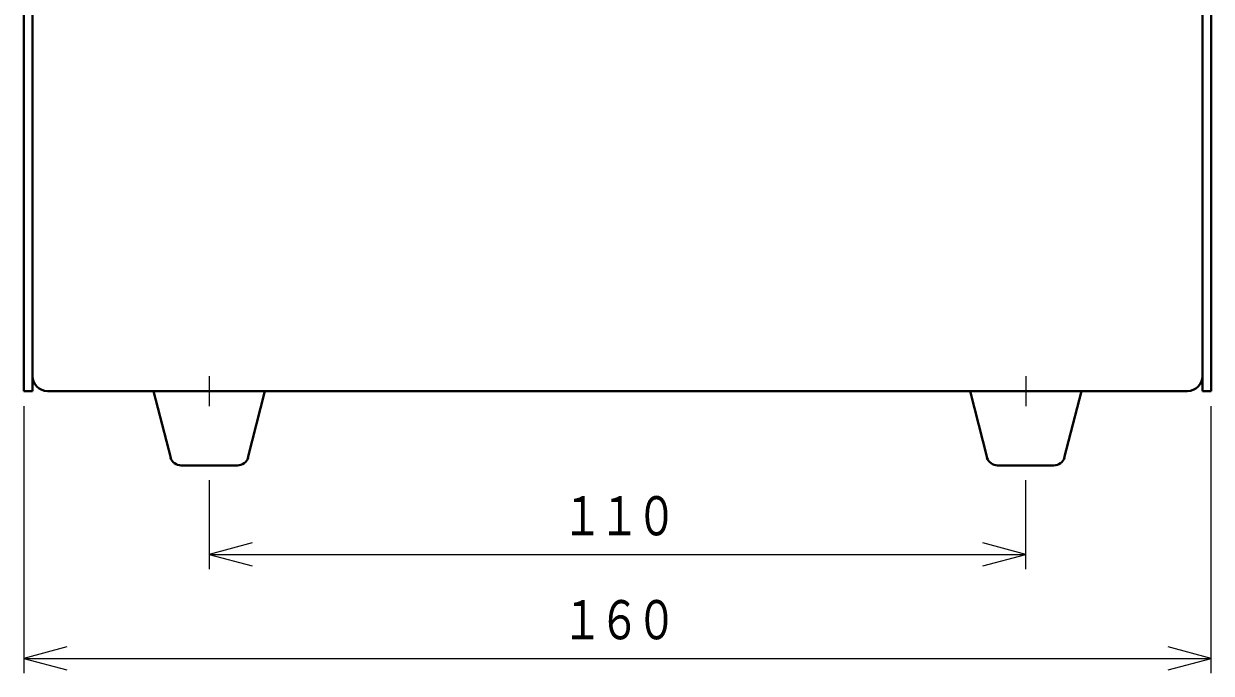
# Model space of a CAD drawing. Header units: millimetres. Extents: x 239 to 954, y 207 to 627.
# Drawn here: x 238.7 to 398.7, y 230.5 to 318 of the extents above; entities that cross this region are included whole.
import ezdxf

# ---------------------------------------------------------------- set-up
doc = ezdxf.new("R2010")
doc.units = ezdxf.units.MM
doc.layers.get('0').update_dxf_attribs({"lineweight": 30})
doc.layers.add('寸法', color=7, linetype='Continuous', lineweight=15)
doc.styles.add('BIGFONT', font='txt.shx', dxfattribs={"bigfont": 'bigfont'})

# ---------------------------------------------------------------- blocks, each defined once
blk = doc.blocks.new('A$C21952419')
for p, q in [((0, 0), (0, 114)), ((1.2, 114), (1.2, 0)), ((158.8, 0), (158.8, 114)), ((160, 114), (160, 0)), ((1.2, 0), (0, 0)), ((156.8, 0), (3.2, 0)), ((17.5, 0), (32.5, 0)), ((17.5, 0), (19.8, -9)), ((32.5, 0), (30.2, -9)), ((127.5, 0), (142.5, 0)), ((127.5, 0), (129.8, -9)), ((142.5, 0), (140.2, -9)), ((160, 0), (158.8, 0)), ((21.2, -10), (28.8, -10)), ((131.2, -10), (138.8, -10))]:
    blk.add_line(p, q)
for centre, radius, start, end in [((3.2, 2), 2, 180, 270), ((156.8, 2), 2, 270, 0), ((21.2, -8.5), 1.5, 199, 270), ((28.8, -8.5), 1.5, 270, 342), ((131.2, -8.5), 1.5, 199, 270), ((138.8, -8.5), 1.5, 270, 342)]:
    blk.add_arc(centre, radius, start, end)
blk = doc.blocks.new('A$C2123607D')
for p, q in [((25, 4), (25, 0)), ((135, 4), (135, 0)), ((0, 0), (0, -36)), ((160, -36), (160, 0)), ((25, -10), (25, -22)), ((135, -22), (135, -10)), ((30.796, -18.447), (25, -20)), ((135, -20), (129.204, -18.447)), ((25, -20), (135, -20)), ((25, -20), (30.796, -21.553)), ((129.204, -21.553), (135, -20)), ((5.796, -32.447), (0, -34)), ((160, -34), (154.204, -32.447)), ((0, -34), (160, -34)), ((0, -34), (5.796, -35.553)), ((154.204, -35.553), (160, -34))]:
    blk.add_line(p, q)
at = {"style": 'BIGFONT', "width": 0.833}
for s, p in [('１', (72.5, -18)), ('１', (77.5, -18)), ('０', (82.5, -18)), ('１', (72.5, -32)), ('６', (77.5, -32)), ('０', (82.5, -32))]:
    blk.add_text(s, height=6, dxfattribs=at).set_placement(p)

msp = doc.modelspace()

# ---------------------------------------------------------------- block references
msp.add_blockref('A$C21952419', (238.66, 268.55))
at = {"layer": '寸法'}
msp.add_blockref('A$C2123607D', (238.66, 266.55), dxfattribs=at)

doc.saveas('drawing.dxf')
